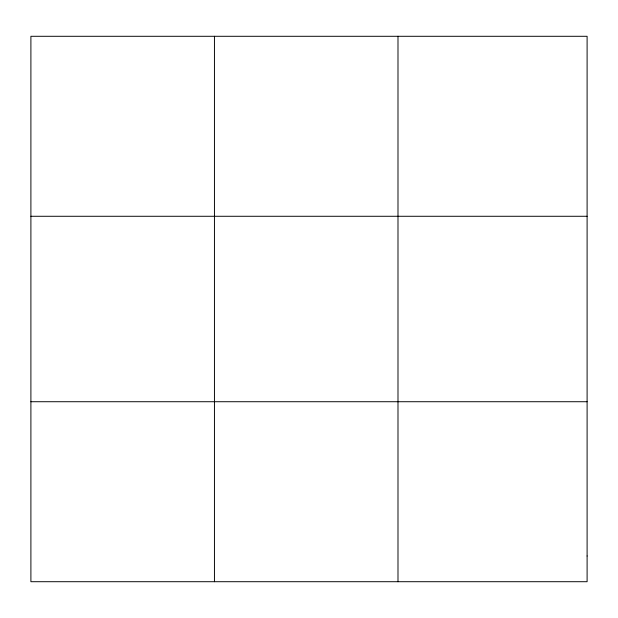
<?xml version="1.0" encoding="UTF-8"?>
<svg xmlns="http://www.w3.org/2000/svg" width="618" height="618" viewBox="0 0 618 618"><rect width="100%" height="100%" fill="white"/><g stroke="black" fill="none" stroke-linecap="round" stroke-linejoin="round"><path stroke-width="0.93" d="M214.446 581.708L214.446 36.292M397.992 581.708L397.992 36.292M30.9 216.277L587.1 216.277M30.9 401.723L587.1 401.723M587.1 555.991L587.1 581.708L30.9 581.708L30.9 36.292L587.1 36.292L587.1 555.991"/></g></svg>
